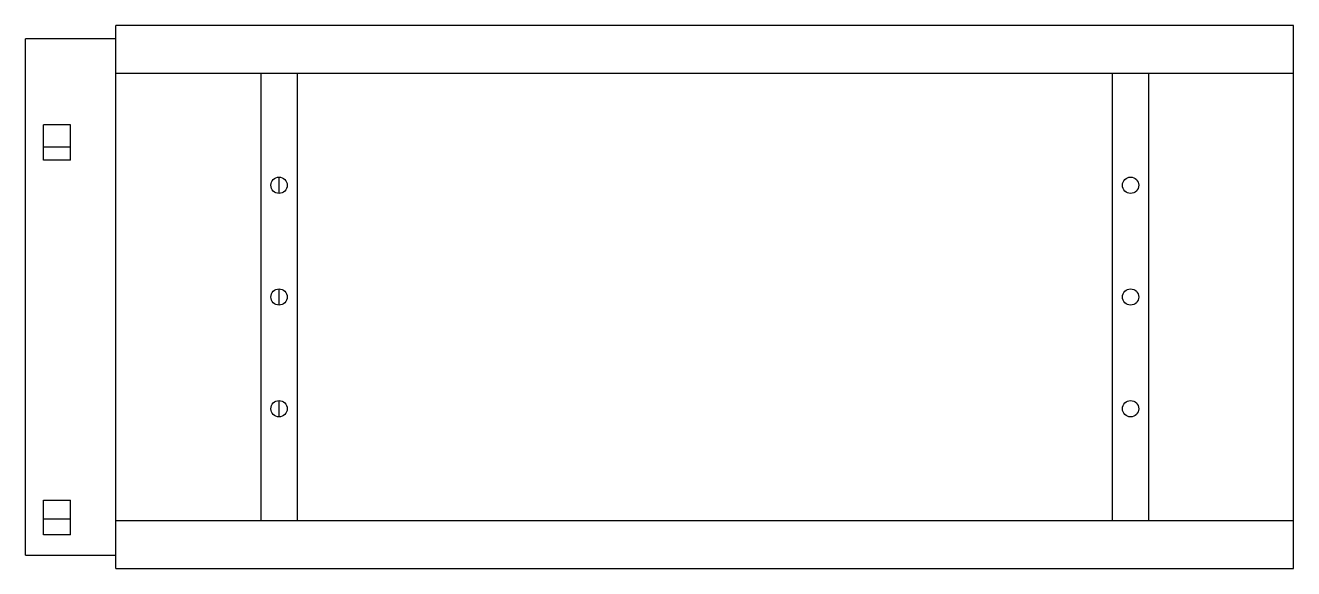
# Model space of a CAD drawing. Header units: millimetres. Extents: x -140 to 0, y -30 to 30.
import ezdxf

# ---------------------------------------------------------------- set-up
doc = ezdxf.new("R2010")
doc.units = ezdxf.units.MM

msp = doc.modelspace()

# ---------------------------------------------------------------- linework, layer by layer
at = {"color": 7, "linetype": 'Continuous', "lineweight": 25}
for p, q in [((0, 30), (-130, 30)), ((-130, -30), (-130, 30)), ((0, -30), (0, 30)), ((-130, 28.5), (-140, 28.5)), ((-140, -28.5), (-140, 28.5)), ((0, 24.69), (-130, 24.69)), ((-114, 24.69), (-114, -24.69)), ((-110, 24.69), (-110, -24.69)), ((-20, -24.69), (-20, 24.69)), ((-16, -24.69), (-16, 24.69)), ((-135, 19.01), (-138, 19.01)), ((-138, 15.1), (-138, 19.01)), ((-135, 15.1), (-135, 19.01)), ((-135, 16.55), (-138, 16.55)), ((-135, 15.1), (-138, 15.1)), ((-112, 11.44), (-112, 13.24)), ((-112, -0.9), (-112, 0.9)), ((-112, -13.24), (-112, -11.44)), ((-138, -22.45), (-135, -22.45)), ((-138, -26.25), (-138, -22.45)), ((-135, -26.25), (-135, -22.45)), ((-135, -24.53), (-138, -24.53)), ((-130, -24.69), (0, -24.69)), ((-135, -26.25), (-138, -26.25)), ((-140, -28.5), (-130, -28.5)), ((-130, -30), (0, -30))]:
    msp.add_line(p, q, dxfattribs=at)
for centre in [(-112, 12.34), (-18, 12.34), (-112, 0), (-18, 0), (-112, -12.34), (-18, -12.34)]:
    msp.add_circle(centre, 0.9, dxfattribs=at)

doc.saveas('drawing.dxf')
